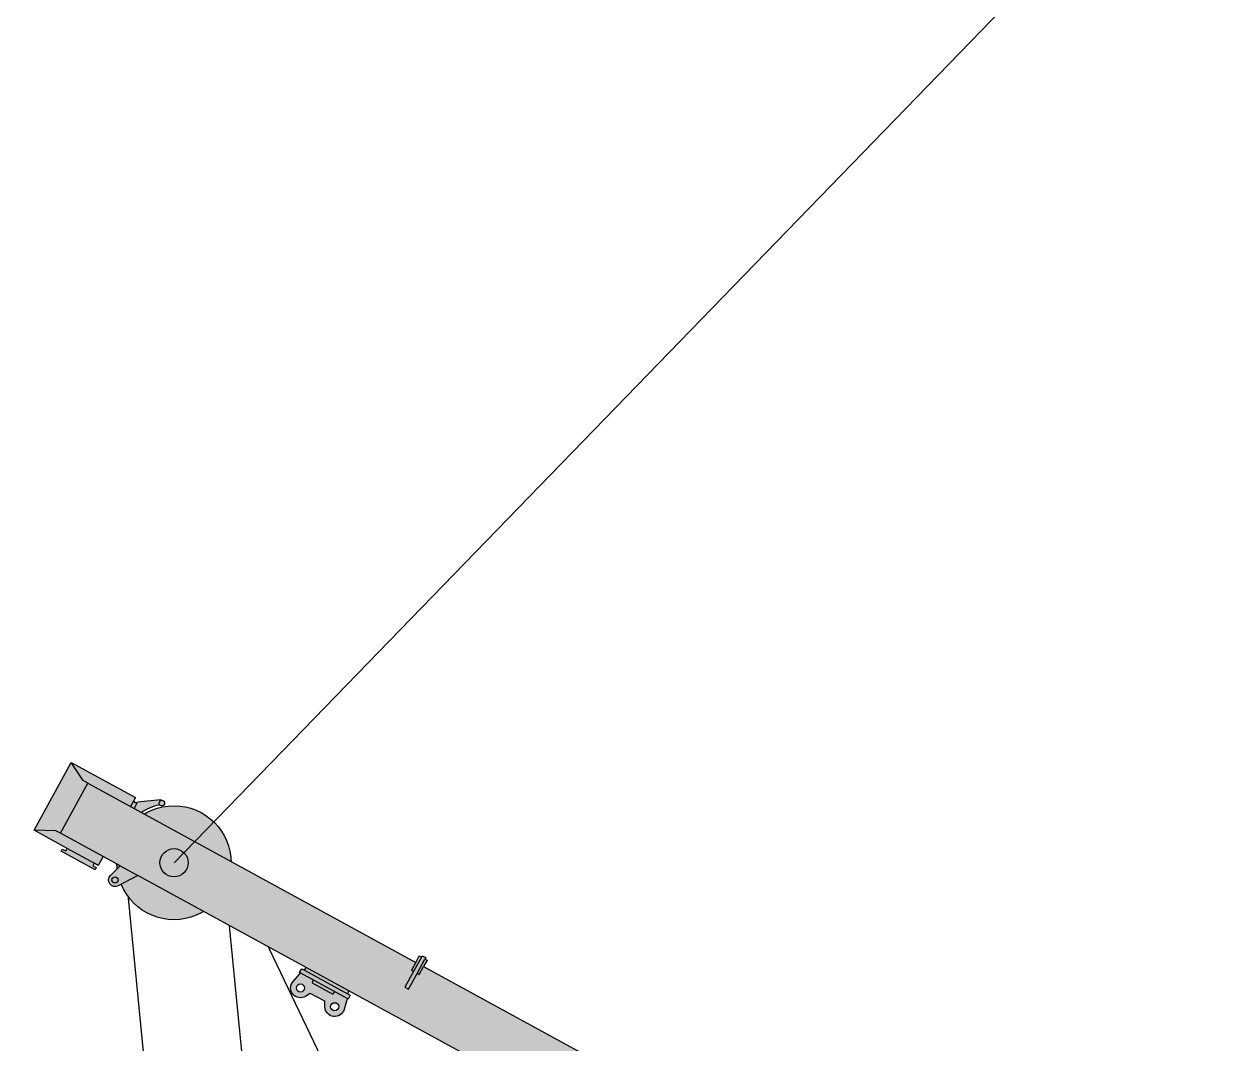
# Model space of a CAD drawing. Header units: millimetres. Extents: x -10000 to 17313, y -20500 to 26852.
# Drawn here: x -9214 to -1777, y 7706 to 13965 of the extents above; entities that cross this region are included whole.
import ezdxf
from ezdxf.enums import TextEntityAlignment as Align

# ---------------------------------------------------------------- set-up
doc = ezdxf.new("R2010")
doc.units = ezdxf.units.MM
doc.set_wipeout_variables(frame=1)
doc.layers.get('0').update_dxf_attribs({"color": 171})
doc.layers.add('Техника. Кран LR 1700', color=250, linetype='Continuous')
doc.layers.add('Техника. Кран LR 1700 Штриховка', color=7, linetype='Continuous', true_color=0xffd147)
doc.styles.add('arial', font='arial.ttf')

# ---------------------------------------------------------------- blocks, each defined once
blk = doc.blocks.new('LR 1700-1-20241005.12463')
at = {"color": 0, "linetype": 'ByBlock', "lineweight": -2, "transparency": 16777216}
blk.add_wipeout([(-10152.714163928484, 43.50342588359308), (-10160.814560364217, 86.33213502851413), (-10174.1755561433, 127.8218752208495), (-10192.589928792693, 167.3291609965845), (-10215.772080449551, 204.24125378464942), (-10243.36246734361, 237.98566518079315), (-10274.933176144243, 268.0390359611565), (-10309.994560685722, 293.93525312642214), (-10348.002836138448, 315.2726790851875), (-10388.36851284419, 331.72038085545864), (-10430.465539010747, 343.0232626724355), (-10473.641010467329, 349.0060223983628), (-10517.225296887122, 349.57587037245867), (-10560.542427424309, 344.72396853291957), (-10602.920574689408, 334.52556749091036), (-10643.702474461665, 319.13883943059955), (-10682.255619533826, 298.80242493637434), (-10717.982069587855, 273.83173179475125), (-10750.327724955157, 244.61404317473898), (-10778.790920429912, 211.60251105637053), (-10802.93020584968, 175.3091280663657), (-10822.3711927703, 136.29678672431692), (-10836.812361046512, 95.17054925655793), (-10846.029735261112, 52.5682633786364), (-10849.88035847352, 9.15066959095384), (-10848.304509411604, -34.4088465814084), (-10841.32662871925, -77.43469846698372), (-10829.054939893984, -119.25957626491618), (-10811.679770793762, -159.23479669176413), (-10789.470601745506, -196.74036374016669), (-10762.771886037768, -231.1945845119908), (-10731.997707619645, -262.0630909890724), (-10697.625358862388, -288.86712781836013), (-10660.187937989485, -311.1909775719587), (-10620.266080985406, -328.6884083199866), (-10578.478956217064, -341.08804351749586), (-10535.474661436987, -348.19757092122745), (-10491.920172105925, -349.90672525790796), (-10448.490996931509, -346.18899838440757), (-10405.860701060428, -337.1020504160051), (-10364.690459414312, -322.7868154463513), (-10325.61880219186, -303.46531572900585), (-10289.251711579544, -279.43721822146927), (-10256.15322326592, -251.07518689807603), (-10226.836678525533, -218.819102915033), (-10201.756762548219, -183.1692422700453), (-10181.302452495447, -144.6785167676435), (-10165.790984655861, -103.94389862904154), (-10155.46293426648, -61.59716174660025), (-10150.478484309071, -18.29508318149783), (-10150.000000000713, 0)], dxfattribs=at)
at = {"layer": 'Техника. Кран LR 1700 Штриховка', "true_color": 0xadadad, "transparency": 16777216}
h = blk.add_hatch(color=253, dxfattribs=at)
h.dxf.hatch_style = 1
edge = h.paths.add_edge_path()
edge.add_arc((-10500.00000000001, 0), 349.9999999993015, 0, 360)
at = {"color": 0, "linetype": 'ByBlock', "lineweight": -2, "transparency": 16777216}
blk.add_circle((-10500.00000000001, 0), 349.9999999993015, dxfattribs=at)
blk.add_wipeout([(-1800.0225955509245, -174.99999999999818), (-1800.0225955509245, -215.0822947063334), (-1949.685073674963, -215.0822947063334), (-1949.685073674963, -174.99999999999818), (-9180.37864090479, -174.99999999999818), (-9180.378640904775, -194.99999976440085), (-9160.378640086985, -194.99999976440813), (-9160.378640086985, -220.9999997643472), (-9165.378640086987, -220.9999997643472), (-9165.378640086987, -229.8910331550096), (-9151.87665285723, -289.1764307915091), (-9151.87665285723, -289.1764307915091), (-9150.557764640076, -307.132802454812), (-9154.625592541193, -324.67200214028526), (-9163.713839110775, -340.2146699849782), (-9177.004131098387, -352.3612286879179), (-9193.299711861284, -360.0179118497035), (-9211.133206224886, -362.4952548262236), (-9228.898753846703, -359.57017924822776), (-9244.996612813735, -351.5060806552392), (-9257.977212291065, -339.02911040404706), (-9262.34016431401, -332.49999976433173), (-9279.660672389713, -302.4999997643363), (-9381.096607784202, -302.49999976435447), (-9398.417115859891, -332.49999976436084), (-9398.417115859891, -332.49999976436084), (-9409.657081093606, -346.5653448004732), (-9424.563918076556, -356.6627187463928), (-9441.795304443034, -361.8828790245043), (-9459.799598128508, -361.7557636154879), (-9476.955558750433, -356.2928189352888), (-9491.718336138763, -345.9859691147776), (-9502.758580124111, -331.7633194958089), (-9509.082145104607, -314.9055831300493), (-9510.119610302792, -296.93075585959923), (-9508.8806273167, -289.17643079163554), (-9495.378640086958, -229.8910331550578), (-9495.378640086958, -220.99999976437994), (-9500.378640086956, -220.99999976437994), (-9500.378640086972, -194.99999976443996), (-9480.378640904746, -194.99999976442905), (-9480.37864090476, -175.00000000009823), (-10658.227273911412, -175.00000000009823), (-10733.192592164181, -288.6094776599839), (-10733.192592164181, -288.6094776599839), (-10743.38870129134, -299.1706380179703), (-10756.708270198418, -305.3421721521663), (-10771.357329858827, -306.2928563825435), (-10785.36284649925, -301.894646169877), (-10796.838463043901, -292.73992201454803), (-10804.23856635876, -280.0617036708918), (-10806.566460812526, -265.5675787627706), (-10804.81773609508, -254.83963646146094), (-10780.306118301567, -175.00000000000455), (-10900.00000000003, -175.00000000000455), (-10900.00000000003, -237.50000000001182), (-10928, -237.50000000001182), (-10928, -255.5000000000109), (-10904.500000000015, -255.5000000000109), (-10904.5, -270.5000000000109), (-11142.5, -270.5000000000109), (-11142.500000000015, -255.5000000000109), (-11118, -255.5000000000109), (-11118, -237.50000000001182), (-11349.530162280586, -237.50000000001273), (-11349.5301622806, 237.49999999999454), (-10900.000000000044, 237.49999999999454), (-10900.00000000003, 211.99999999999363), (-10875.000000000015, 211.99999999999363), (-10875.000000000015, 219.99547383198296), (-10757.494588643822, 301.5312922453295), (-10754.02707132438, 297.2355317913798), (-10754.02707132438, 297.2355317913798), (-10745.5471119303, 301.8543019864401), (-10735.908430438601, 301.2724355571563), (-10728.045678810951, 295.66709111797354), (-10724.352798532826, 286.74490614502974), (-10725.954146536418, 277.222383684496), (-10732.362166607318, 269.99880920845135), (-10741.625833733673, 267.27351641462883), (-10749.77743087757, 269.227345053564), (-10749.77743087757, 269.227345053564), (-10771.21467290278, 248.30065740756345), (-10790.633900416025, 225.48892349123162), (-10807.870110819362, 200.98597157900622), (-10822.776850321387, 175.0000000001064), (-10822.776850321387, 175.0000000001064), (-8905.00000021761, 174.99999999999545), (-8905.00000021761, 220.00000000001), (-8890.000000217624, 220.00000000001), (-8890.00000021761, 229.99999999999727), (-8865.000000217624, 229.99999999999727), (-8865.000000217624, 220.00000000001), (-8850.00000021761, 220.00000000001), (-8850.00000021761, 174.99999999999818), (-7149.504835412066, 174.99999999999818), (-7149.504835412066, 195.0000000000182), (-5965.504835412067, 195.0000000000182), (-5965.504835412067, 175), (-1496.0948652052775, 175.0000000000009), (-1467.9602000000032, 280.00000000000273), (-1467.9602000000032, 305.0000000000018), (-1267.9602000000032, 305.0000000000018), (-1267.9602000000032, 280.0000000000018), (-1239.8255347947434, 175.0000000000009), (-1220.000000000001, 175.0000000000009), (-1220.000000000001, 225.00000000000364), (-1220.000000000001, 225.00000000000364), (-1217.306265632008, 239.43061137286622), (-1209.5878727702811, 251.91761105541445), (-1197.8843864206883, 260.77916603774247), (-1183.7721107534971, 264.82174255936025), (-1180.0000000000018, 265.00000000000637), (-860.0000000000018, 265.00000000000546), (-860.0000000000018, 265.00000000000546), (-845.5693886271374, 262.3062656320044), (-833.0823889445883, 254.58787277027295), (-824.2208339622612, 242.88438642067467), (-820.1782574406461, 228.77211075347986), (-820.0000000000018, 225.00000000000546), (-820.0000000000018, 175.0000000000009), (-840.0000000000018, 175.00000000000364), (-840.0000000000018, 225.00000000000364), (-840.0000000000018, 225.00000000000364), (-841.5224093497764, 232.6536686473064), (-845.8578643762703, 239.14213562373607), (-852.346331352699, 243.4775906502291), (-860.0000000000018, 245.00000000000546), (-1180.0000000000018, 245.00000000000273), (-1180.0000000000018, 245.00000000000273), (-1187.6536686473055, 243.47759065023183), (-1194.1421356237352, 239.1421356237397), (-1198.477590650231, 232.65366864730822), (-1200.0000000000018, 225.00000000000546), (-1200.0000000000018, 175.0000000000009), (-489.62903129356073, 175.0000000000009), (-489.62903129356073, 175.0000000000009), (-466.25026210449687, 177.29939188260414), (-443.7674421170759, 184.1094474799247), (-423.0421848942533, 195.16918368261668), (-404.86874857307885, 210.05475602988008), (-404.86874857307885, 210.05475602988008), (-304.76028272046915, 309.9452439701545), (-304.76028272046915, 309.9452439701545), (-284.89891712755616, 325.93626977292297), (-262.1072448701052, 337.369835496228), (-237.41435228835235, 343.7296944086738), (-211.93516935188018, 344.7286870662856), (-186.82012850040064, 340.3217070948458), (-163.20322048205617, 330.7077378264694), (-151.76921949809275, 323.7145409354698), (102.34617075309325, 148.07181140303965), (102.34617075309325, 148.07181140303965), (126.40953367370366, 128.14300525738508), (146.66421343604998, 104.35328694957843), (162.49994232183144, 77.41943390000506), (173.43959434099452, 48.15295541113301), (179.15356090159366, 17.43564212392812), (179.46968182256023, -13.807002082401596), (174.37843247080036, -44.633645258042634), (164.0332107356744, -74.11548944545757), (148.74571519438723, -101.3642550966797), (128.97655372284862, -125.55894468245606), (105.32136551187705, -145.97057911342654), (78.49287462845223, -161.98416167193045), (49.29941584306016, -173.1172076875364), (18.62057973384708, -179.03428166240428), (-12.619289126364492, -179.5571038470589), (-33.86460134842673, -176.7857142857183), (-52.67826876427171, -174.99999999999818), (-145.92275297011838, -174.99999999999818), (-145.92275297011838, -174.99999999999818), (-157.72197543940183, -176.17161952662173), (-169.06039126055384, -179.6407216959842), (-179.49519012100518, -185.2718242467081), (-188.61885155071104, -192.84501018862738), (-188.61885155071104, -192.84501018862738), (-237.30390141943826, -242.15498981139172), (-237.30390141943826, -242.15498981139172), (-251.7328712236449, -252.92418568802623), (-268.7072233389481, -258.92769463744025), (-286.69846097466143, -259.62491610535653), (-304.0865194119715, -254.9530670901704), (-319.30564866895475, -245.33283559091524), (-322.69609858059357, -242.15498981136625), (-371.38114844930624, -192.8450101886301), (-371.38114844930624, -192.8450101886301), (-380.5048098790121, -185.27182424670445), (-390.9396087394607, -179.64072169597966), (-402.27802456061454, -176.17161952661627), (-414.0772470298998, -174.99999999999818)], dxfattribs=at)
at = {"layer": 'Техника. Кран LR 1700 Штриховка', "transparency": 16777216}
h = blk.add_hatch(color=256, dxfattribs=at)
h.dxf.hatch_style = 1
edge = h.paths.add_edge_path()
edge.add_line((-414.077247029898, -174.9999999999964), (-1800.022595550923, -174.9999999999964))
edge.add_line((-1800.022595550923, -174.9999999999964), (-1800.022595550923, -215.0822947063334))
edge.add_line((-1800.022595550923, -215.0822947063334), (-1949.685073674962, -215.0822947063334))
edge.add_line((-1949.685073674962, -215.0822947063334), (-1949.685073674962, -174.9999999999964))
edge.add_line((-1949.685073674962, -174.9999999999964), (-9180.37864090479, -174.9999999999964))
edge.add_line((-9180.37864090479, -174.9999999999964), (-9180.378640904775, -194.9999997644009))
edge.add_line((-9180.378640904775, -194.9999997644009), (-9160.378640086987, -194.9999997644081))
edge.add_line((-9160.378640086987, -194.9999997644081), (-9160.378640086987, -220.9999997643463))
edge.add_line((-9160.378640086987, -220.9999997643463), (-9165.378640086987, -220.9999997643463))
edge.add_line((-9165.378640086987, -220.9999997643463), (-9165.378640086987, -229.8910331550087))
edge.add_line((-9165.378640086987, -229.8910331550087), (-9151.87665285723, -289.1764307915091))
edge.add_arc((-9210.378640086954, -302.4999997643158), 59.99999999999885, -149.9999999999817, 12.83002518844961, ccw=False)
edge.add_line((-9262.34016431401, -332.4999997643317), (-9279.660672389713, -302.4999997643354))
edge.add_line((-9279.660672389713, -302.4999997643354), (-9381.096607784202, -302.4999997643536))
edge.add_line((-9381.096607784202, -302.4999997643536), (-9398.417115859891, -332.4999997643608))
edge.add_arc((-9450.378640086961, -302.4999997643721), 59.9999999999977, 167.1699748116178, 330.0000000000112, ccw=False)
edge.add_line((-9508.8806273167, -289.1764307916346), (-9495.378640086958, -229.8910331550578))
edge.add_line((-9495.378640086958, -229.8910331550578), (-9495.378640086958, -220.999999764379))
edge.add_line((-9495.378640086958, -220.999999764379), (-9500.378640086958, -220.999999764379))
edge.add_line((-9500.378640086958, -220.999999764379), (-9500.378640086972, -194.9999997644391))
edge.add_line((-9500.378640086972, -194.9999997644391), (-9480.378640904746, -194.99999976443))
edge.add_line((-9480.378640904746, -194.99999976443), (-9480.37864090476, -175.0000000000982))
edge.add_line((-9480.37864090476, -175.0000000000982), (-10658.22727391141, -175.0000000000982))
edge.add_line((-10658.22727391141, -175.0000000000982), (-10733.19259216418, -288.6094776599839))
edge.add_arc((-10766.57925650738, -266.5792565073307), 40.00000000000328, 162.9329567320443, 326.58113914592064, ccw=False)
edge.add_line((-10804.81773609508, -254.83963646146), (-10780.30611830157, -175.0000000000036))
edge.add_line((-10780.30611830157, -175.0000000000036), (-10900.00000000003, -175.0000000000036))
edge.add_line((-10900.00000000003, -175.0000000000036), (-10900.00000000003, -237.5000000000109))
edge.add_line((-10900.00000000003, -237.5000000000109), (-10928, -237.5000000000109))
edge.add_line((-10928, -237.5000000000109), (-10928, -255.5000000000109))
edge.add_line((-10928, -255.5000000000109), (-10904.50000000001, -255.5000000000109))
edge.add_line((-10904.50000000001, -255.5000000000109), (-10904.5, -270.5000000000109))
edge.add_line((-10904.5, -270.5000000000109), (-11142.5, -270.5000000000109))
edge.add_line((-11142.5, -270.5000000000109), (-11142.50000000001, -255.5000000000109))
edge.add_line((-11142.50000000001, -255.5000000000109), (-11118, -255.5000000000109))
edge.add_line((-11118, -255.5000000000109), (-11118, -237.5000000000109))
edge.add_line((-11118, -237.5000000000109), (-11349.53016228059, -237.5000000000127))
edge.add_line((-11349.53016228059, -237.5000000000127), (-11349.5301622806, 237.4999999999945))
edge.add_line((-11349.5301622806, 237.4999999999945), (-10900.00000000004, 237.4999999999945))
edge.add_line((-10900.00000000004, 237.4999999999945), (-10900.00000000003, 211.9999999999927))
edge.add_line((-10900.00000000003, 211.9999999999927), (-10875.00000000001, 211.9999999999927))
edge.add_line((-10875.00000000001, 211.9999999999927), (-10875.00000000001, 219.995473831983))
edge.add_line((-10875.00000000001, 219.995473831983), (-10757.49458864382, 301.5312922453304))
edge.add_line((-10757.49458864382, 301.5312922453304), (-10754.02707132438, 297.2355317913807))
edge.add_arc((-10741.74136140784, 284.7731350778022), 17.49999999999908, -117.33575304311199, 134.5909490805869, ccw=False)
edge.add_arc((-10533.71366733918, 26.44874203074156), 325.0000000001363, 131.6678719584491, 152.80110371402)
edge.add_line((-10822.77685032139, 175.0000000001055), (-8905.00000021761, 174.9999999999964))
edge.add_line((-8905.00000021761, 174.9999999999964), (-8905.00000021761, 220.0000000000109))
edge.add_line((-8905.00000021761, 220.0000000000109), (-8890.000000217624, 220.0000000000109))
edge.add_line((-8890.000000217624, 220.0000000000109), (-8890.00000021761, 229.9999999999982))
edge.add_line((-8890.00000021761, 229.9999999999982), (-8865.000000217624, 229.9999999999982))
edge.add_line((-8865.000000217624, 229.9999999999982), (-8865.000000217624, 220.0000000000109))
edge.add_line((-8865.000000217624, 220.0000000000109), (-8850.00000021761, 220.0000000000109))
edge.add_line((-8850.00000021761, 220.0000000000109), (-8850.00000021761, 174.9999999999982))
edge.add_line((-8850.00000021761, 174.9999999999982), (-7149.504835412066, 174.9999999999982))
edge.add_line((-7149.504835412066, 174.9999999999982), (-7149.504835412066, 195.0000000000182))
edge.add_line((-7149.504835412066, 195.0000000000182), (-5965.504835412066, 195.0000000000182))
edge.add_line((-5965.504835412066, 195.0000000000182), (-5965.504835412066, 175))
edge.add_line((-5965.504835412066, 175), (-1496.094865205276, 175.0000000000018))
edge.add_line((-1496.094865205276, 175.0000000000018), (-1467.960200000001, 280.0000000000036))
edge.add_line((-1467.960200000001, 280.0000000000036), (-1467.960200000001, 305.0000000000018))
edge.add_line((-1467.960200000001, 305.0000000000018), (-1267.960200000001, 305.0000000000036))
edge.add_line((-1267.960200000001, 305.0000000000036), (-1267.960200000001, 280.0000000000018))
edge.add_line((-1267.960200000001, 280.0000000000018), (-1239.825534794742, 175.0000000000018))
edge.add_line((-1239.825534794742, 175.0000000000018), (-1220, 175.0000000000018))
edge.add_line((-1220, 175.0000000000018), (-1220, 225.0000000000036))
edge.add_arc((-1180.000000000014, 225.0000000000209), 39.99999999998636, 89.99999999998039, 180.0000000000248, ccw=False)
edge.add_line((-1180, 265.0000000000073), (-860, 265.0000000000055))
edge.add_arc((-860, 225.0000000000055), 40, 0, 90, ccw=False)
edge.add_line((-820, 225.0000000000055), (-820, 175.0000000000018))
edge.add_line((-820, 175.0000000000018), (-840, 175.0000000000036))
edge.add_line((-840, 175.0000000000036), (-840, 225.0000000000036))
edge.add_arc((-860.0000000000009, 225.0000000000045), 20.00000000000091, 359.9999999999974, 449.9999999999974)
edge.add_line((-860, 245.0000000000055), (-1180, 245.0000000000036))
edge.add_arc((-1180.000000000015, 225.0000000000182), 19.99999999998545, 89.99999999995832, 180.0000000000364)
edge.add_line((-1200, 225.0000000000055), (-1200, 175.0000000000018))
edge.add_line((-1200, 175.0000000000018), (-489.6290312935598, 175.0000000000018))
edge.add_arc((-489.6290312935437, 294.9999999999582), 119.9999999999563, 269.9999999999923, 314.9375536260562)
edge.add_line((-404.868748573077, 210.0547560298801), (-304.7602827204682, 309.9452439701545))
edge.add_arc((-220.0000000000048, 224.9999999999632), 120.0000000000343, 55.348050736280925, 134.9375536260169, ccw=False)
edge.add_line((-151.7692194980918, 323.7145409354707), (102.3461707530951, 148.0718114030387))
edge.add_arc((-1.318767317570746e-11, 5.091038701721118e-12), 179.9999999999999, -100.84406256368271, 55.34805073617707, ccw=False)
edge.add_line((-33.86460134842491, -176.7857142857174), (-52.67826876426989, -174.9999999999964))
edge.add_line((-52.67826876426989, -174.9999999999964), (-145.9227529701166, -174.9999999999982))
edge.add_arc((-145.9227529701191, -235.0000000000029), 60.00000000000469, 89.99999999999756, 135.3653792667823)
edge.add_line((-188.6188515507092, -192.8450101886283), (-237.3039014194364, -242.1549898113917))
edge.add_arc((-280.000000000002, -199.9999999999964), 60.00000000000181, 224.6346207332141, 315.3653792667517, ccw=False)
edge.add_line((-322.6960985805927, -242.1549898113662), (-371.3811484493053, -192.8450101886301))
edge.add_arc((-414.077247029867, -234.9999999999244), 59.99999999992805, 44.6346207331822, 90.00000000002959)
edge = h.paths.add_edge_path(flags=16)
edge.add_arc((-9210.378640086958, -302.4999997643372), 25.00000000000183, 0, 360)
edge = h.paths.add_edge_path(flags=16)
edge.add_arc((-9450.378640086972, -302.4999997643699), 25.00000000000001, 0, 360)
at = {"color": 0, "linetype": 'ByBlock', "lineweight": -2, "transparency": 16777216}
for points in [[(-1949.685073674962, -174.9999999999964), (-9180.37864090479, -174.9999999999964), (-9180.378640904775, -194.9999997644009), (-9160.378640086987, -194.9999997644081), (-9160.378640086987, -220.9999997643463), (-9165.378640086987, -220.9999997643463), (-9165.378640086987, -229.8910331550087), (-9151.87665285723, -289.1764307915091, -0.8603636551210534), (-9262.34016431401, -332.4999997643317), (-9279.660672389713, -302.4999997643354), (-9381.096607784202, -302.4999997643536), (-9398.417115859891, -332.4999997643608, -0.8603636551207655), (-9508.8806273167, -289.1764307916346), (-9495.378640086958, -229.8910331550578), (-9495.378640086958, -220.999999764379), (-9500.378640086958, -220.999999764379), (-9500.378640086972, -194.9999997644391), (-9480.378640904746, -194.99999976443), (-9480.37864090476, -175.0000000000982), (-10658.22727391141, -175.0000000000982), (-10733.19259216418, -288.6094776599839, -0.8665952254256785), (-10804.81773609508, -254.83963646146), (-10780.30611830157, -175.0000000000036), (-10900.00000000003, -175.0000000000036), (-10900.00000000003, -237.5000000000109), (-10928, -237.5000000000109), (-10928, -255.5000000000109), (-10904.50000000001, -255.5000000000109), (-10904.5, -270.5000000000109), (-11142.5, -270.5000000000109), (-11142.50000000001, -255.5000000000109), (-11118, -255.5000000000109), (-11118, -237.5000000000109), (-11349.53016228059, -237.5000000000127), (-11349.5301622806, 237.4999999999945), (-10900.00000000004, 237.4999999999945), (-10900.00000000003, 211.9999999999927), (-10875.00000000001, 211.9999999999927), (-10875.00000000001, 219.995473831983), (-10757.49458864382, 301.5312922453304), (-10754.02707132438, 297.2355317913807, -1.961059752120309), (-10749.77743087757, 269.2273450535649, 0.09247336458597516), (-10822.77685032139, 175.0000000001055), (-8905.00000021761, 174.9999999999964), (-8905.00000021761, 220.0000000000109), (-8890.000000217624, 220.0000000000109), (-8890.00000021761, 229.9999999999982), (-8865.000000217624, 229.9999999999982), (-8865.000000217624, 220.0000000000109), (-8850.00000021761, 220.0000000000109), (-8850.00000021761, 174.9999999999982), (-7149.504835412066, 174.9999999999982)], [(-10754.02707132438, 297.2355317913807, 0.5099283685358281), (-10749.77743087757, 269.2273450535649)]]:
    blk.add_lwpolyline(points, format="xyb", dxfattribs=at)
for points in [[(-11198.73101867978, 174.9999999999927), (-11230.19006851793, 174.9999999999927), (-11349.5301622806, 237.4999999999927)], [(-10900.00000000003, -175.0000000000036), (-11198.73101867978, -175.0000000000055), (-11198.73101867978, 174.9999999999927), (-10822.77685032139, 175.0000000001055)], [(-10900.00000000003, 211.9999999999927), (-10900.00000000003, 174.9999999999927)], [(-10875.00000000001, 211.9999999999927), (-10875.00000000001, 174.9999999999945)], [(-8905.00000021761, 174.9999999999964), (-8905.000000217624, 120.0000000000109), (-8890.000000217624, 120.0000000000109), (-8890.000000217624, 9.999999999992724), (-8865.000000217624, 9.999999999994543), (-8865.000000217624, 120.0000000000109), (-8850.000000217624, 120.0000000000109), (-8850.00000021761, 174.9999999999982)], [(-8890.00000021761, 220.0000000000109), (-8890.00000021761, 120.0000000000109)], [(-8865.000000217624, 120.0000000000109), (-8865.000000217624, 220.0000000000109)], [(-11198.73101867978, -175.0000000000055), (-11230.1900685179, -175.0000000000055), (-11349.53016228059, -237.5000000000127)], [(-10780.30611830157, -175.0000000000036), (-10658.22727391141, -175.0000000000982)], [(-9495.378640086958, -220.999999764379), (-9165.378640086987, -220.9999997643463)], [(-9180.37864090479, -175.0000000000036), (-9480.37864090476, -175.0000000000036)], [(-9480.378640904746, -194.99999976443), (-9180.378640904775, -194.9999997644009)], [(-9405.378640086972, -220.9999997643681), (-9405.378640086972, -229.8910331550378), (-9402.848622050937, -240.9999997643608), (-9257.908658122993, -240.9999997643608), (-9255.378640086958, -229.8910331550251), (-9255.378640086958, -220.9999997643572)], [(-10928, -237.5000000000109), (-11118, -237.5000000000109)]]:
    blk.add_lwpolyline(points, dxfattribs=at)
for centre, radius in [((-10500.00000000001, 0), 86.65177925777243), ((-10766.57925650734, -266.5792565073334), 19), ((-9450.378640086972, -302.4999997643699), 25.00000000000001), ((-9210.378640086958, -302.4999997643372), 25.00000000000183)]:
    blk.add_circle(centre, radius, dxfattribs=at)
blk = doc.blocks.new('LR 1700-1-20241005.105725')
at = {"color": 0, "linetype": 'ByBlock', "lineweight": -2, "transparency": 16777216}
blk.add_lwpolyline([(-1680.259735349988, 4166.999999995114), (-2038.004506785583, 4166.999999997177, 0.4931454260341085), (-2086.300798100288, 4104.059047741903), (-2060.287765297791, 4006.977087664065, 0.5754606552634847), (-2160.179999918197, 3972.74634714055, 5.551115123125783e-17), (-2216.316244941991, 4093.130913085501, 0.291473419584236), (-2261.631634293546, 4121.999999998465), (-2594.400749610097, 4122.000000000382, 0.2446984432303995), (-2635.358351824834, 4100.678821817935), (-2714.856967039188, 3987.143032960794, -0.2264287811185234), (-2694.644660940656, 3997.000000000004), (-2684.999999999985, 3997.000000000004, -0.4142135623729885), (-2674.999999999985, 3987.000000000004), (-2674.999999999985, 3937.000000000004, 0.6716605987851995), (-2546.45962136786, 3884.479262610575, -0.1811082790099821), (-2540.103569638595, 3887.445822318248), (-2182.334366376468, 3915.533340065347), (-2160.179999918197, 3972.74634714055, -0.5775780462283553), (-2060.287765297791, 4006.977087664065, -0.1200819515472363), (-2044.048349431614, 3983.665936364541), (-2022.523887648204, 3928.079639793006), (-1771.135226119644, 3947.81550142593, 0.1786271691858363)], format="xyb", dxfattribs=at)
blk = doc.blocks.new('*U324')
at = {"color": 0, "linetype": 'ByBlock', "lineweight": -2, "transparency": 16777216}
blk.add_lwpolyline([(-5402.866774241615, 3465.586184353189), (-8022.872788302059, 8945.042128545569)], dxfattribs=at)
blk.add_lwpolyline([(-8171.890837817614, 4492.085862057411), (-8592.78114974841, 8787.814908325132), (-7995.642075603992, 8846.337776760838), (-7574.751763673191, 4550.608730493115)], close=True, dxfattribs=at)
at = {"color": 0, "linetype": 'ByBlock', "lineweight": -2, "transparency": 16777216, "rotation": 331.3337745340035}
blk.add_blockref('LR 1700-1-20241005.12463', (918.7938524157184, 3780.15959713348), dxfattribs=at)
at = {"color": 0, "linetype": 'ByBlock', "lineweight": -2, "transparency": 16777216}
blk.add_lwpolyline([(-8294.211612676205, 8817.076342542989), (8613.751287706673, 26253.0624398133)], dxfattribs=at)
blk.add_blockref('LR 1700-1-20241005.105725', (0, 0), dxfattribs=at)
at = {"layer": 'Defpoints', "color": 250, "linetype": 'ByBlock', "lineweight": -2, "transparency": 16777216, "style": 'arial', "width": 0.8}
blk.add_attdef('МАРКА', text='', height=250, dxfattribs=at).set_placement((-4103.488560418519, 3624.222506781984), align=Align.MIDDLE_CENTER)

msp = doc.modelspace()

# ---------------------------------------------------------------- block references
at = {"layer": 'Техника. Кран LR 1700'}
msp.add_blockref('*U324', (0, -1.13686837721616e-13), dxfattribs=at)

doc.saveas('drawing.dxf')
